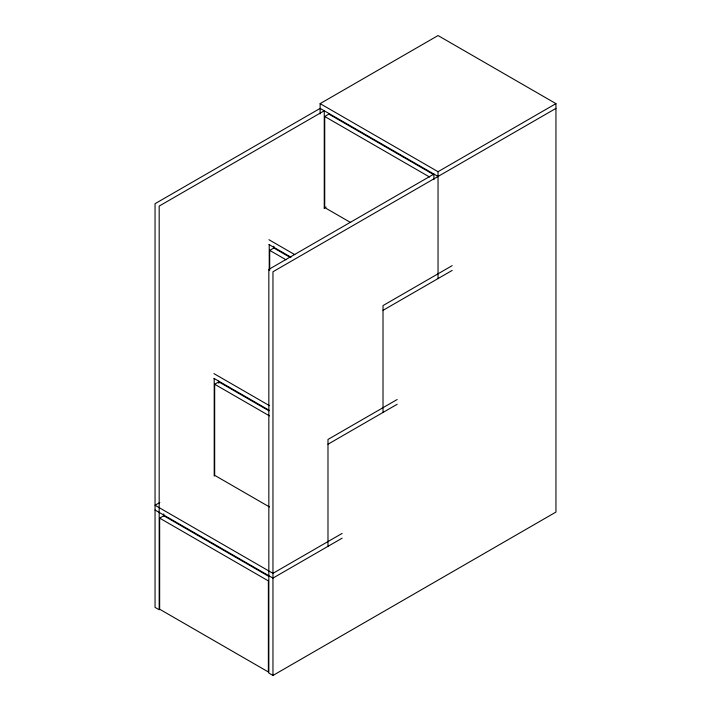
<?xml version="1.0" encoding="UTF-8"?>
<svg xmlns="http://www.w3.org/2000/svg" width="711" height="711" viewBox="0 0 711 711"><rect width="100%" height="100%" fill="white"/><g stroke="black" fill="none" stroke-linecap="round" stroke-linejoin="round"><path stroke-width="1.07" d="M320.128 113.938L320.128 103.628L438.038 35.55L555.949 103.628L555.949 512.071L272.962 675.45L268.838 673.068L268.838 269.38L433.826 174.124M320.048 108.436L155.051 203.693L155.051 607.372L159.184 609.762L159.184 206.074L324.172 110.818M350.701 222.57L324.723 207.576L324.723 116.488L328.855 114.107L433.719 174.648M324.252 208.119L326.145 207.025M269.7 270.367L269.7 250.37L273.833 247.988L290.186 257.426M320.128 103.628L438.038 171.698L555.949 103.628M555.949 108.392L272.962 271.762L272.962 675.45M269.513 506.996L214.678 475.33L214.678 384.251L218.801 381.869L268.829 410.754M452.187 265.638L383.016 305.579L383.016 412.451M383.016 310.343L452.187 270.402M159.859 502.49L155.051 505.263L272.962 573.342L342.133 533.401M159.655 518.132L268.367 580.896L268.367 671.975L159.655 609.211L159.655 518.132L163.779 515.751L268.642 576.292M397.165 399.52L327.984 439.46L327.984 546.332M327.984 444.224L397.165 404.283M342.133 538.165L272.962 578.105L155.051 510.027M320.128 108.392L438.038 176.461M324.723 116.488L429.586 177.03M268.936 239.714L294.816 254.662M268.936 244.486L290.986 257.213M269.7 250.37L286.053 259.808M213.913 373.595L269.513 405.697M213.913 378.359L269.513 410.46M214.678 384.251L269.513 415.908M438.038 171.698L438.038 278.579M433.906 174.079L433.906 179.634M324.252 110.774L324.252 208.447M273.833 246.184L273.833 248.281M269.229 244.655L269.229 270.18M218.801 381.114L218.801 383.211M214.207 378.528L214.207 476.201M163.779 513.946L163.779 516.044"/></g></svg>
